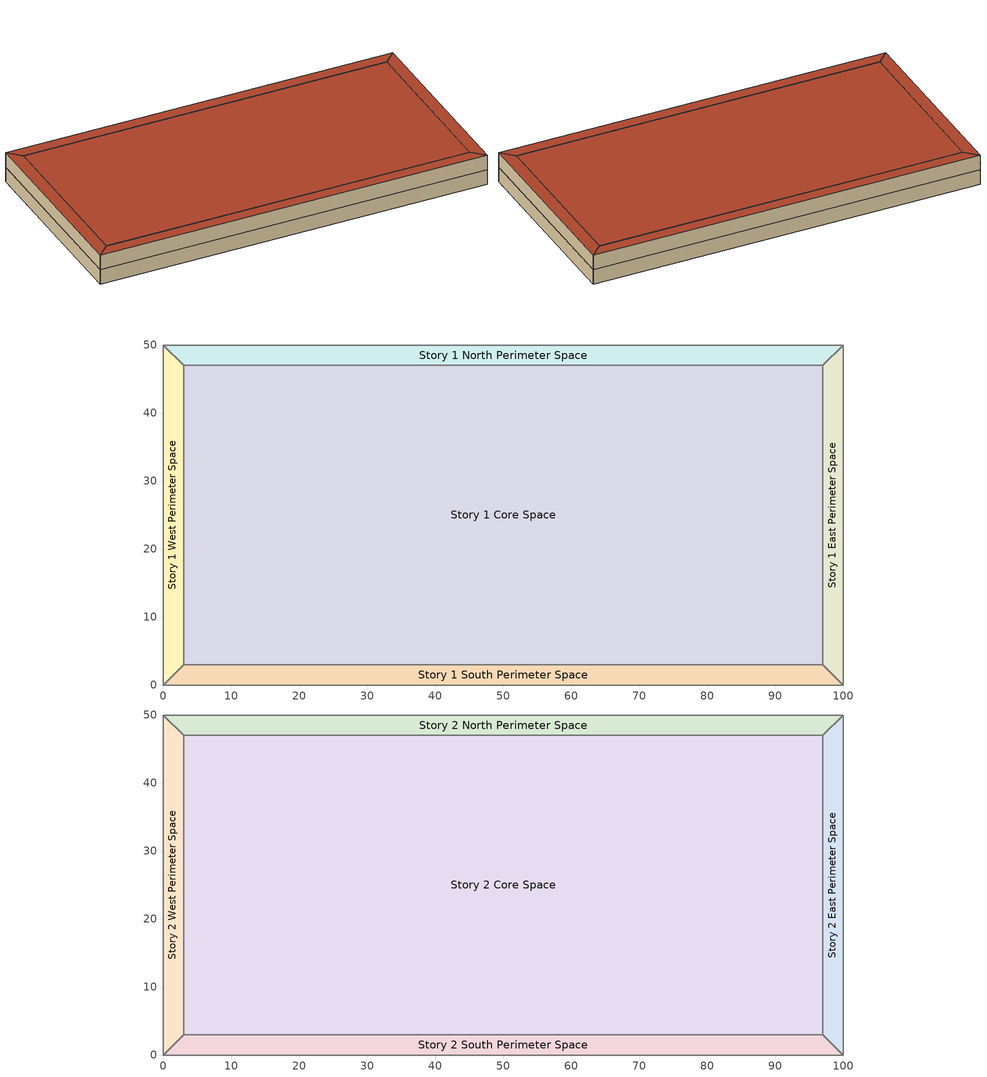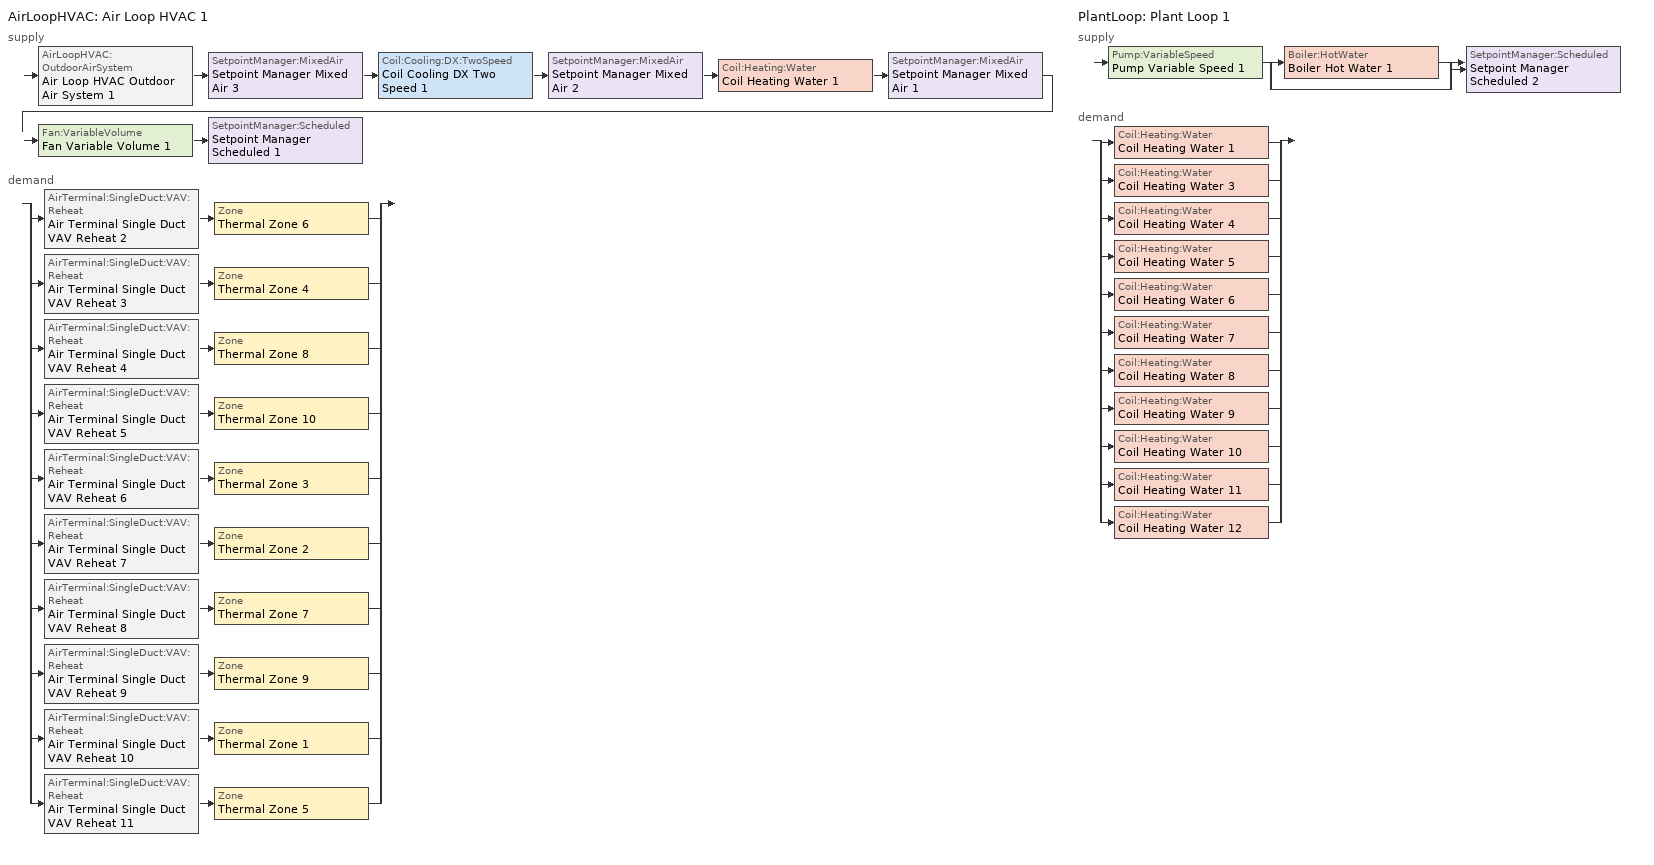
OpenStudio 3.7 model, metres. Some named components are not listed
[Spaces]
Story 1 West Perimeter Space
 floor ground: 0,0 0,50 3,47 3,3 z0
 wall adiabatic: 0,50 0,0 z0:4
 wall to Story 1 North Perimeter Space: 3,47 0,50 z0:4
 wall to Story 1 Core Space: 3,3 3,47 z0:4
 wall to Story 1 South Perimeter Space: 0,0 3,3 z0:4
Story 1 North Perimeter Space
 floor ground: 0,50 100,50 97,47 3,47 z0
 wall adiabatic: 100,50 0,50 z0:4
 wall to Story 1 East Perimeter Space: 97,47 100,50 z0:4
 wall to Story 1 Core Space: 3,47 97,47 z0:4
Story 1 East Perimeter Space
 floor ground: 100,50 100,0 97,3 97,47 z0
 wall adiabatic: 100,0 100,50 z0:4
 wall to Story 1 South Perimeter Space: 97,3 100,0 z0:4
 wall to Story 1 Core Space: 97,47 97,3 z0:4
Story 1 South Perimeter Space
 floor ground: 100,0 0,0 3,3 97,3 z0
 wall adiabatic: 0,0 100,0 z0:4
 wall to Story 1 Core Space: 97,3 3,3 z0:4
Story 1 Core Space
 floor ground: 3,3 3,47 97,47 97,3 z0
Story 2 West Perimeter Space
 floor to Story 1 West Perimeter Space: 0,0 0,50 3,47 3,3 z4
 wall adiabatic: 0,50 0,0 z4:8
 wall to Story 2 North Perimeter Space: 3,47 0,50 z4:8
 wall to Story 2 Core Space: 3,3 3,47 z4:8
 wall to Story 2 South Perimeter Space: 0,0 3,3 z4:8
 roof outside: 3,3 3,47 0,50 0,0 z8
Story 2 North Perimeter Space
 floor to Story 1 North Perimeter Space: 0,50 100,50 97,47 3,47 z4
 wall adiabatic: 100,50 0,50 z4:8
 wall to Story 2 East Perimeter Space: 97,47 100,50 z4:8
 wall to Story 2 Core Space: 3,47 97,47 z4:8
 roof outside: 3,47 97,47 100,50 0,50 z8
Story 2 East Perimeter Space
 floor to Story 1 East Perimeter Space: 100,50 100,0 97,3 97,47 z4
 wall adiabatic: 100,0 100,50 z4:8
 wall to Story 2 South Perimeter Space: 97,3 100,0 z4:8
 wall to Story 2 Core Space: 97,47 97,3 z4:8
 roof outside: 97,47 97,3 100,0 100,50 z8
Story 2 South Perimeter Space
 floor to Story 1 South Perimeter Space: 100,0 0,0 3,3 97,3 z4
 wall adiabatic: 0,0 100,0 z4:8
 wall to Story 2 Core Space: 97,3 3,3 z4:8
 roof outside: 97,3 3,3 0,0 100,0 z8
Story 2 Core Space
 floor to Story 1 Core Space: 3,3 3,47 97,47 97,3 z4
 roof outside: 97,3 97,47 3,47 3,3 z8
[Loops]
AirLoopHVAC 'Air Loop HVAC 1'
 supply: AirLoopHVAC:OutdoorAirSystem 'Air Loop HVAC Outdoor Air System 1' > SetpointManager:MixedAir 'Setpoint Manager Mixed Air 3' > Coil:Cooling:DX:TwoSpeed 'Coil Cooling DX Two Speed 1' > SetpointManager:MixedAir 'Setpoint Manager Mixed Air 2' > Coil:Heating:Water 'Coil Heating Water 1' > SetpointManager:MixedAir 'Setpoint Manager Mixed Air 1' > Fan:VariableVolume 'Fan Variable Volume 1' > SetpointManager:Scheduled 'Setpoint Manager Scheduled 1'
 demand: split
  | AirTerminal:SingleDuct:VAV:Reheat 'Air Terminal Single Duct VAV Reheat 2' > Zone 'Thermal Zone 6'
  | AirTerminal:SingleDuct:VAV:Reheat 'Air Terminal Single Duct VAV Reheat 3' > Zone 'Thermal Zone 4'
  | AirTerminal:SingleDuct:VAV:Reheat 'Air Terminal Single Duct VAV Reheat 4' > Zone 'Thermal Zone 8'
  | AirTerminal:SingleDuct:VAV:Reheat 'Air Terminal Single Duct VAV Reheat 5' > Zone 'Thermal Zone 10'
  | AirTerminal:SingleDuct:VAV:Reheat 'Air Terminal Single Duct VAV Reheat 6' > Zone 'Thermal Zone 3'
  | AirTerminal:SingleDuct:VAV:Reheat 'Air Terminal Single Duct VAV Reheat 7' > Zone 'Thermal Zone 2'
  | AirTerminal:SingleDuct:VAV:Reheat 'Air Terminal Single Duct VAV Reheat 8' > Zone 'Thermal Zone 7'
  | AirTerminal:SingleDuct:VAV:Reheat 'Air Terminal Single Duct VAV Reheat 9' > Zone 'Thermal Zone 9'
  | AirTerminal:SingleDuct:VAV:Reheat 'Air Terminal Single Duct VAV Reheat 10' > Zone 'Thermal Zone 1'
  | AirTerminal:SingleDuct:VAV:Reheat 'Air Terminal Single Duct VAV Reheat 11' > Zone 'Thermal Zone 5'
PlantLoop 'Plant Loop 1'
 supply: Pump:VariableSpeed 'Pump Variable Speed 1' > split
  | Boiler:HotWater 'Boiler Hot Water 1'
  | bypass
  join > SetpointManager:Scheduled 'Setpoint Manager Scheduled 2'
 demand: split
  | Coil:Heating:Water 'Coil Heating Water 1'
  | Coil:Heating:Water 'Coil Heating Water 3'
  | Coil:Heating:Water 'Coil Heating Water 4'
  | Coil:Heating:Water 'Coil Heating Water 5'
  | Coil:Heating:Water 'Coil Heating Water 6'
  | Coil:Heating:Water 'Coil Heating Water 7'
  | Coil:Heating:Water 'Coil Heating Water 8'
  | Coil:Heating:Water 'Coil Heating Water 9'
  | Coil:Heating:Water 'Coil Heating Water 10'
  | Coil:Heating:Water 'Coil Heating Water 11'
  | Coil:Heating:Water 'Coil Heating Water 12'
[SizingPeriod:DesignDay] Barometric Pressure {Pa}=98934; Sky Clearness=0; Rain Indicator=No; Snow Indicator=No; Day of Month=21; Daylight Saving Time Indicator=No; Dry-Bulb Temperature Range Modifier Type=DefaultMultipliers
Name | Maximum Dry-Bulb Temperature {C} | Daily Dry-Bulb Temperature Range {deltaC} | Wind Speed {m/s} | Wind Direction {deg} | Month | Day Type | Humidity Condition Type | Wetbulb or DewPoint at Maximum Dry-Bulb {C} | Solar Model Indicator | ASHRAE Clear Sky Optical Depth for Beam Irradiance | ASHRAE Clear Sky Optical Depth for Diffuse Irradiance | Enthalpy at Maximum Dry-Bulb {J/kg}
Chicago Ohare Intl Ap Ann Clg .4% Condns DP=>MDB | 28.9 | 10.5 | 5.2 | 230 | 7 | SummerDesignDay | Dewpoint | 23.8 | ASHRAETau | 0.455 | 2.05
Chicago Ohare Intl Ap Ann Htg Wind 99.6% Condns WS=>MCDB | -3.5 | 0 | 12.4 | 270 | 1 | WinterDesignDay | Wetbulb | -3.5 | ASHRAEClearSky
Chicago Ohare Intl Ap Ann Clg .4% Condns DB=>MWB | 33.3 | 10.5 | 5.2 | 230 | 7 | SummerDesignDay | Wetbulb | 23.7 | ASHRAETau | 0.455 | 2.05
Chicago Ohare Intl Ap Ann Clg .4% Condns WB=>MDB | 31.2 | 10.5 | 5.2 | 230 | 7 | SummerDesignDay | Wetbulb | 25.5 | ASHRAETau | 0.455 | 2.05
Chicago Ohare Intl Ap Ann Clg .4% Condns Enth=>MDB | 31.4 | 10.5 | 5.2 | 230 | 7 | SummerDesignDay | Enthalpy |  | ASHRAETau | 0.455 | 2.05 | 79200
Chicago Ohare Intl Ap Ann Hum_n 99.6% Condns DP=>MCDB | -19.2 | 0 | 4.9 | 270 | 1 | WinterDesignDay | Dewpoint | -25.7 | ASHRAEClearSky
Chicago Ohare Intl Ap Ann Htg 99.6% Condns DB | -20 | 0 | 4.9 | 270 | 1 | WinterDesignDay | Wetbulb | -20 | ASHRAEClearSky
[Site]
Chicago Ohare Intl Ap: Latitude {deg}=41.98; Longitude {deg}=-87.92; Time Zone {hr}=-6; Elevation {m}=201
[Building]
OS:Building 1: Space Type=Baseline Model Space Type; Default Construction Set=ASHRAE_189.1-2009_ClimateZone 4-5 (mdoff)_ConstSet
[ClimateZones]
Climate Zone Institution Name 2=CEC; Climate Zone Document Name 2=California Climate Zone Descriptions; Climate Zone Document Year 2=1995
[Material]
Name | Roughness | Thickness {m} | Conductivity {W/m-K} | Density {kg/m3} | Specific Heat {J/kg-K} | Thermal Absorptance | Solar Absorptance | Visible Absorptance
000_F08 Metal surface | Smooth | 0.0008 | 45.28 | 7824 | 500
000_F16 Acoustic tile | MediumSmooth | 0.0191 | 0.06 | 368 | 590
000_G01a 19mm gypsum board | MediumSmooth | 0.019 | 0.16 | 800 | 1090
000_G05 25mm wood | MediumSmooth | 0.0254 | 0.15 | 608 | 1630
000_I01 25mm insulation board | MediumRough | 0.0254 | 0.03 | 43 | 1210
000_M11 100mm lightweight concrete | MediumRough | 0.1016 | 0.53 | 1280 | 840
1/2IN Gypsum | Smooth | 0.0127 | 0.16 | 784.9 | 830 | 0.9 | 0.92 | 0.92
MAT-CC05 4 HW CONCRETE | Rough | 0.1016 | 1.311 | 2240 | 836.8 | 0.9 | 0.7 | 0.7
Metal Decking | MediumSmooth | 0.0015 | 45.006 | 7680 | 418.4 | 0.9 | 0.7 | 0.3
Roof Insulation [21] | MediumRough | 0.2105 | 0.049 | 265 | 836.8 | 0.9 | 0.7 | 0.7
Roof Membrane | VeryRough | 0.0095 | 0.16 | 1121.29 | 1460 | 0.9 | 0.7 | 0.7
Wall Insulation [39] | MediumRough | 0.1184 | 0.045 | 265 | 836.8 | 0.9 | 0.7 | 0.7
[Material:AirGap]
Name | Thermal Resistance
000_F04 Wall air space resistance | 0.15
000_F05 Ceiling air space resistance | 0.18
[Material:NoMass] Thermal Absorptance=0.9; Solar Absorptance=0.7
Name | Roughness | Thermal Resistance | Visible Absorptance
CP02 CARPET PAD | VeryRough | 0.2165 | 0.8
MAT-SHEATH | Rough | 0.3626 | 0.7
[WindowMaterial:Gas]
000_Air 13mm: Gas Type=Air; Thickness=0.0127
[WindowMaterial:Glazing] Optical Data Type=SpectralAverage; Thickness=0.003; Infrared Transmittance at Normal Incidence=0
Name | Solar Transmittance at Normal Incidence | Front Side Solar Reflectance at Normal Incidence | Back Side Solar Reflectance at Normal Incidence | Visible Transmittance at Normal Incidence | Front Side Visible Reflectance at Normal Incidence | Back Side Visible Reflectance at Normal Incidence | Front Side Infrared Hemispherical Emissivity | Back Side Infrared Hemispherical Emissivity | Conductivity | Dirt Correction Factor for Solar and Visible Transmittance | Solar Diffusing
000_Clear 3mm | 0.837 | 0.075 | 0.075 | 0.898 | 0.081 | 0.081 | 0.84 | 0.84 | 0.9
Theoretical Glass [207] | 0.3311 | 0.6189 | 0.6189 | 0.44 | 0.51 | 0.51 | 0.9 | 0.9 | 0.0133 | 1 | No
[Construction]
000_ExtSlabCarpet_4in_ClimateZone 1-8: MAT-CC05 4 HW CONCRETE, CP02 CARPET PAD
000_Exterior Door: 000_F08 Metal surface, 000_I01 25mm insulation board
000_Exterior Window: 000_Clear 3mm, 000_Air 13mm, 000_Clear 3mm
000_Interior Ceiling: 000_M11 100mm lightweight concrete, 000_F05 Ceiling air space resistance, 000_F16 Acoustic tile
000_Interior Door; 000_Interior Partition: 000_G05 25mm wood
000_Interior Floor: 000_F16 Acoustic tile, 000_F05 Ceiling air space resistance, 000_M11 100mm lightweight concrete
000_Interior Wall: 000_G01a 19mm gypsum board, 000_F04 Wall air space resistance, 000_G01a 19mm gypsum board
000_Interior Window: 000_Clear 3mm
ASHRAE_189.1-2009_ExtRoof_IEAD_ClimateZone 2-5: Roof Membrane, Roof Insulation [21], Metal Decking
ASHRAE_189.1-2009_ExtWall_SteelFrame_ClimateZone 4-8: MAT-SHEATH, Wall Insulation [39], 1/2IN Gypsum
ASHRAE_189.1-2009_ExtWindow_ClimateZone 4-5: Theoretical Glass [207]
[DefaultConstructionSet]
ASHRAE_189.1-2009_ClimateZone 4-5 (mdoff)_ConstSet: Default Exterior Surface Constructions=ASHRAE_189.1-2009_ClimateZone 4-5 (mdoff)_Exterior_DefSurfCons; Default Interior Surface Constructions=000_Interior_DefSurfCons; Default Ground Contact Surface Constructions=000_Ground_DefSurfCons; Default Exterior SubSurface Constructions=ASHRAE_189.1-2009_ClimateZone 4-5 (mdoff)_Exterior_DefSubCons; Default Interior SubSurface Constructions=000_Interior_DefSubCons; Interior Partition Construction=000_Interior Partition
[DefaultSubSurfaceConstructions] Glass Door Construction=000_Exterior Window; Skylight Construction=000_Exterior Window; Tubular Daylight Dome Construction=000_Interior Window; Tubular Daylight Diffuser Construction=000_Interior Window
Name | Fixed Window Construction | Operable Window Construction | Door Construction
000_Interior_DefSubCons | 000_Interior Window | 000_Interior Window | 000_Interior Door
ASHRAE_189.1-2009_ClimateZone 4-5 (mdoff)_Exterior_DefSubCons | ASHRAE_189.1-2009_ExtWindow_ClimateZone 4-5 | ASHRAE_189.1-2009_ExtWindow_ClimateZone 4-5 | 000_Exterior Door
[DefaultSurfaceConstructions]
Name | Floor Construction | Wall Construction | Roof Ceiling Construction
000_Ground_DefSurfCons | 000_ExtSlabCarpet_4in_ClimateZone 1-8 | 000_ExtSlabCarpet_4in_ClimateZone 1-8 | 000_ExtSlabCarpet_4in_ClimateZone 1-8
000_Interior_DefSurfCons | 000_Interior Floor | 000_Interior Wall | 000_Interior Ceiling
ASHRAE_189.1-2009_ClimateZone 4-5 (mdoff)_Exterior_DefSurfCons | 000_ExtSlabCarpet_4in_ClimateZone 1-8 | ASHRAE_189.1-2009_ExtWall_SteelFrame_ClimateZone 4-8 | ASHRAE_189.1-2009_ExtRoof_IEAD_ClimateZone 2-5
[BuildingStory] Nominal Floor to Floor Height {m}=4
Name | Nominal Z Coordinate {m}
Story 1 | 0
Story 2 | 4
[Space]
Name | Building Story | Thermal Zone
Story 1 West Perimeter Space | Story 1 | Thermal Zone 7
Story 1 North Perimeter Space | Story 1 | Thermal Zone 10
Story 1 East Perimeter Space | Story 1 | Thermal Zone 6
Story 1 South Perimeter Space | Story 1 | Thermal Zone 4
Story 1 Core Space | Story 1 | Thermal Zone 5
Story 2 West Perimeter Space | Story 2 | Thermal Zone 2
Story 2 North Perimeter Space | Story 2 | Thermal Zone 1
Story 2 East Perimeter Space | Story 2 | Thermal Zone 3
Story 2 South Perimeter Space | Story 2 | Thermal Zone 8
Story 2 Core Space | Story 2 | Thermal Zone 9
[ThermalZone] Thermostat=Thermostat Setpoint Dual Setpoint 1; Use Ideal Air Loads=No
Thermal Zone 1; Thermal Zone 2; Thermal Zone 3; Thermal Zone 4; Thermal Zone 5; Thermal Zone 6; Thermal Zone 7; Thermal Zone 8; Thermal Zone 9; Thermal Zone 10
[Sizing:Zone] Zone Cooling Design Supply Air Temperature Input Method=SupplyAirTemperature; Zone Cooling Design Supply Air Temperature {C}=14; Zone Cooling Design Supply Air Temperature Difference {deltaC}=11.11; Zone Heating Design Supply Air Temperature Input Method=SupplyAirTemperature; Zone Heating Design Supply Air Temperature {C}=40; Zone Heating Design Supply Air Temperature Difference {deltaC}=11.11; Zone Cooling Design Supply Air Humidity Ratio {kg-H2O/kg-air}=0.0085; Zone Heating Design Supply Air Humidity Ratio {kg-H2O/kg-air}=0.008; Cooling Design Air Flow Method=DesignDay; Heating Design Air Flow Method=DesignDay; Account for Dedicated Outdoor Air System=No; Dedicated Outdoor Air System Control Strategy=NeutralSupplyAir; Dedicated Outdoor Air Low Setpoint Temperature for Design {C}=Autosize; Dedicated Outdoor Air High Setpoint Temperature for Design {C}=Autosize; Zone Load Sizing Method=Sensible Load Only No Latent Load; Zone Latent Cooling Design Supply Air Humidity Ratio Input Method=HumidityRatioDifference; Zone Cooling Design Supply Air Humidity Ratio Difference {kgWater/kgDryAir}=0.005; Zone Latent Heating Design Supply Air Humidity Ratio Input Method=HumidityRatioDifference; Zone Humidification Design Supply Air Humidity Ratio Difference {kgWater/kgDryAir}=0.005
Thermal Zone 1; Thermal Zone 2; Thermal Zone 3; Thermal Zone 4; Thermal Zone 5; Thermal Zone 6; Thermal Zone 7; Thermal Zone 8; Thermal Zone 9; Thermal Zone 10
[Zone equipment]
Thermal Zone 1: Air Terminal Single Duct VAV Reheat 10
Thermal Zone 2: Air Terminal Single Duct VAV Reheat 7
Thermal Zone 3: Air Terminal Single Duct VAV Reheat 6
Thermal Zone 4: Air Terminal Single Duct VAV Reheat 3
Thermal Zone 5: Air Terminal Single Duct VAV Reheat 11
Thermal Zone 6: Air Terminal Single Duct VAV Reheat 2
Thermal Zone 7: Air Terminal Single Duct VAV Reheat 8
Thermal Zone 8: Air Terminal Single Duct VAV Reheat 4
Thermal Zone 9: Air Terminal Single Duct VAV Reheat 9
Thermal Zone 10: Air Terminal Single Duct VAV Reheat 5
[AirLoopHVAC]
Air Loop HVAC 1: Availability Schedule=Always On Discrete; Design Supply Air Flow Rate {m3/s}=AutoSize; Design Return Air Flow Fraction of Supply Air Flow=1
[Sizing:System]
Air Loop HVAC 1: Type of Load to Size On=Sensible; Design Outdoor Air Flow Rate {m3/s}=Autosize; Central Heating Maximum System Air Flow Ratio=0.3; Preheat Design Temperature {C}=7; Preheat Design Humidity Ratio {kg-H2O/kg-Air}=0.008; Precool Design Temperature {C}=12.8; Precool Design Humidity Ratio {kg-H2O/kg-Air}=0.008; Central Cooling Design Supply Air Temperature {C}=12.8; Central Heating Design Supply Air Temperature {C}=12.8; Sizing Option=NonCoincident; 100% Outdoor Air in Cooling=Yes; 100% Outdoor Air in Heating=Yes; Central Cooling Design Supply Air Humidity Ratio {kg-H2O/kg-Air}=0.0085; Central Heating Design Supply Air Humidity Ratio {kg-H2O/kg-Air}=0.008; Cooling Design Air Flow Method=DesignDay; Cooling Design Air Flow Rate {m3/s}=0; Heating Design Air Flow Method=DesignDay; Heating Design Air Flow Rate {m3/s}=0; System Outdoor Air Method=ZoneSum; Zone Maximum Outdoor Air Fraction=1; Cooling Supply Air Flow Rate Per Floor Area {m3/s-m2}=0.00996765; Cooling Fraction of Autosized Cooling Supply Air Flow Rate=1; Cooling Supply Air Flow Rate Per Unit Cooling Capacity {m3/s-W}=3.94755e-05; Heating Supply Air Flow Rate Per Floor Area {m3/s-m2}=0.00996765; Heating Fraction of Autosized Heating Supply Air Flow Rate=1; Heating Fraction of Autosized Cooling Supply Air Flow Rate=1; Heating Supply Air Flow Rate Per Unit Heating Capacity {m3/s-W}=3.15882e-05; Cooling Design Capacity Method=CoolingDesignCapacity; Cooling Design Capacity {W}=Autosize; Cooling Design Capacity Per Floor Area {W/m2}=234.7; Fraction of Autosized Cooling Design Capacity=1; Heating Design Capacity Method=HeatingDesignCapacity; Heating Design Capacity {W}=Autosize; Heating Design Capacity Per Floor Area {W/m2}=157; Fraction of Autosized Heating Design Capacity=1; Central Cooling Capacity Control Method=OnOff
[Fan:VariableVolume]
Fan Variable Volume 1: Availability Schedule=Always_On; Fan Efficiency=0.6045; Pressure Rise {Pa}=500; Maximum Flow Rate {m3/s}=Autosize; Fan Power Minimum Flow Rate Input Method=FixedFlowRate; Fan Power Minimum Flow Fraction=0; Fan Power Minimum Air Flow Rate {m3/s}=0; Motor Efficiency=0.93; Motor In Airstream Fraction=1; Fan Power Coefficient 1=0.0407599; Fan Power Coefficient 2=0.088045; Fan Power Coefficient 3=-0.0729261; Fan Power Coefficient 4=0.94374; Fan Power Coefficient 5=0
[Coil:Heating:Water] Availability Schedule=Always_On
Coil Heating Water 1; Coil Heating Water 3; Coil Heating Water 4; Coil Heating Water 5; Coil Heating Water 6; Coil Heating Water 7; Coil Heating Water 8; Coil Heating Water 9; Coil Heating Water 10; Coil Heating Water 11; Coil Heating Water 12
[Coil:Cooling:DX:TwoSpeed]
Coil Cooling DX Two Speed 1: Availability Schedule=Always_On; Rated High Speed Total Cooling Capacity {W}=Autosize; Rated High Speed Sensible Heat Ratio=Autosize; Rated High Speed COP {W/W}=3; Rated High Speed Air Flow Rate {m3/s}=Autosize; Rated High Speed Evaporator Fan Power Per Volume Flow Rate 2017 {W/(m3/s)}=773.3; Rated High Speed Evaporator Fan Power Per Volume Flow Rate 2023 {W/(m3/s)}=934.4; Unit Internal Static Air Pressure {Pa}=773.3; Total Cooling Capacity Function of Temperature Curve=Curve Biquadratic 1; Total Cooling Capacity Function of Flow Fraction Curve=Curve Quadratic 1; Energy Input Ratio Function of Temperature Curve=Curve Biquadratic 2; Energy Input Ratio Function of Flow Fraction Curve=Curve Quadratic 2; Part Load Fraction Correlation Curve=Curve Quadratic 3; Rated Low Speed Total Cooling Capacity {W}=Autosize; Rated Low Speed Sensible Heat Ratio=0.69; Rated Low Speed COP {W/W}=3; Rated Low Speed Evaporator Fan Power Per Volume Flow Rate 2017 {W/(m3/s)}=773.3; Rated Low Speed Evaporator Fan Power Per Volume Flow Rate 2023 {W/(m3/s)}=934.4; Low Speed Total Cooling Capacity Function of Temperature Curve=Curve Biquadratic 3; Low Speed Energy Input Ratio Function of Temperature Curve=Curve Biquadratic 4; Condenser Type=AirCooled; Minimum Outdoor Dry-Bulb Temperature for Compressor Operation {C}=-25; High Speed Evaporative Condenser Effectiveness=0; High Speed Evaporative Condenser Air Flow Rate {m3/s}=Autosize; High Speed Evaporative Condenser Pump Rated Power Consumption {W}=Autosize; Low Speed Evaporative Condenser Effectiveness=0; Low Speed Evaporative Condenser Air Flow Rate {m3/s}=Autosize; Low Speed Evaporative Condenser Pump Rated Power Consumption {W}=Autosize; Basin Heater Capacity {W/K}=10; Basin Heater Setpoint Temperature {C}=2
[SetpointManager:Scheduled] Control Variable=Temperature
Name | Schedule
Setpoint Manager Scheduled 1 | Deck_Temperature
Setpoint Manager Scheduled 2 | Hot_Water_Temperature
[Controller:OutdoorAir]
Controller Outdoor Air 1: Minimum Outdoor Air Flow Rate {m3/s}=Autosize; Maximum Outdoor Air Flow Rate {m3/s}=Autosize; Economizer Control Type=NoEconomizer; Economizer Control Action Type=ModulateFlow; Economizer Maximum Limit Dry-Bulb Temperature {C}=28; Economizer Maximum Limit Enthalpy {J/kg}=64000; Economizer Minimum Limit Dry-Bulb Temperature {C}=-100; Lockout Type=NoLockout; Minimum Limit Type=FixedMinimum; Controller Mechanical Ventilation=Controller Mechanical Ventilation 1; High Humidity Control=No; Heat Recovery Bypass Control Type=BypassWhenOAFlowGreaterThanMinimum; Economizer Operation Staging=InterlockedWithMechanicalCooling
[Controller:MechanicalVentilation]
Controller Mechanical Ventilation 1: Availability Schedule=Always On Discrete; System Outdoor Air Method=ZoneSum
[AirLoopHVAC:OutdoorAirSystem]
Air Loop HVAC Outdoor Air System 1: Controller=Controller Outdoor Air 1
[Sizing:Plant]
Plant Loop 1: Loop Type=Heating; Design Loop Exit Temperature {C}=0.001; Loop Design Temperature Difference {deltaC}=0.001; Sizing Option=NonCoincident; Zone Timesteps in Averaging Window=1; Coincident Sizing Factor Mode=None
[PlantLoop]
Plant Loop 1: Glycol Concentration=0; Plant Loop Volume {m3}=Autocalculate; Load Distribution Scheme=Optimal
[Pump:VariableSpeed]
Pump Variable Speed 1: Pump Control Type=Intermittent; Skin Loss Radiative Fraction=0.5; Design Power Sizing Method=PowerPerFlowPerPressure; Design Electric Power per Unit Flow Rate {W/(m3/s)}=348701.1; Design Shaft Power per Unit Flow Rate per Unit Head {W-s/m3-Pa}=1.28205; Design Minimum Flow Rate Fraction=0
[Boiler:HotWater]
Boiler Hot Water 1: Water Outlet Upper Temperature Limit {C}=99; Boiler Flow Mode=ConstantFlow; On Cycle Parasitic Electric Load {W}=0; Off Cycle Parasitic Fuel Load {W}=0; Sizing Factor=1
[Controller:WaterCoil]
Controller Water Coil 1: Water Coil=Coil Heating Water 1; Action=Normal
[AirTerminal:SingleDuct:VAV:Reheat] Availability Schedule=Always_On; Maximum Air Flow Rate {m3/s}=Autocalculate; Zone Minimum Air Flow Input Method=Constant; Constant Minimum Air Flow Fraction=0.3; Fixed Minimum Air Flow Rate {m3/s}=0; Maximum Hot Water or Steam Flow Rate {m3/s}=Autocalculate; Minimum Hot Water or Steam Flow Rate {m3/s}=0; Convergence Tolerance=0.001; Damper Heating Action=Normal; Maximum Flow per Zone Floor Area During Reheat {m3/s-m2}=Autocalculate; Maximum Flow Fraction During Reheat=Autocalculate; Maximum Reheat Air Temperature {C}=35; Control For Outdoor Air=No
Name | Reheat Coil
Air Terminal Single Duct VAV Reheat 2 | Coil Heating Water 3
Air Terminal Single Duct VAV Reheat 3 | Coil Heating Water 4
Air Terminal Single Duct VAV Reheat 4 | Coil Heating Water 5
Air Terminal Single Duct VAV Reheat 5 | Coil Heating Water 6
Air Terminal Single Duct VAV Reheat 6 | Coil Heating Water 7
Air Terminal Single Duct VAV Reheat 7 | Coil Heating Water 8
Air Terminal Single Duct VAV Reheat 8 | Coil Heating Water 9
Air Terminal Single Duct VAV Reheat 9 | Coil Heating Water 10
Air Terminal Single Duct VAV Reheat 10 | Coil Heating Water 11
Air Terminal Single Duct VAV Reheat 11 | Coil Heating Water 12
[ThermostatSetpoint:DualSetpoint]
Thermostat Setpoint Dual Setpoint 1: Heating Setpoint Temperature Schedule=Heating Sch; Cooling Setpoint Temperature Schedule=Cooling Sch
[SpaceType]
Baseline Model Space Type: Default Schedule Set=Baseline Model Schedule Set; Design Specification Outdoor Air Object=Baseline Model OA
[DefaultScheduleSet]
Baseline Model Schedule Set: Number of People Schedule=Baseline Model People Lights and Equipment Schedule; People Activity Level Schedule=Baseline Model People Activity Schedule; Lighting Schedule=Baseline Model People Lights and Equipment Schedule; Electric Equipment Schedule=Baseline Model People Lights and Equipment Schedule; Infiltration Schedule=Baseline Model Infiltration Schedule
[DesignSpecification:OutdoorAir]
Baseline Model OA: Outdoor Air Method=Sum; Outdoor Air Flow per Person {m3/s-person}=0.00943895
[SpaceInfiltration:DesignFlowRate]
Baseline Model Infiltration: Space or SpaceType=Baseline Model Space Type; Design Flow Rate Calculation Method=Flow/ExteriorArea; Flow per Exterior Surface Area {m3/s-m2}=0.0003048
[People:Definition]
Baseline Model People Definition: Number of People Calculation Method=People/Area; People per Space Floor Area {person/m2}=0.0538196; Fraction Radiant=0.3
[People]
Baseline Model People: People Definition=Baseline Model People Definition; Space or SpaceType=Baseline Model Space Type
[Lights:Definition]
Baseline Model Lights Definition: Design Level Calculation Method=Watts/Area; Watts per Space Floor Area {W/m2}=10.7639
[Lights]
Baseline Model Lights: Lights Definition=Baseline Model Lights Definition; Space or SpaceType=Baseline Model Space Type
[ElectricEquipment:Definition]
Baseline Model Electric Equipment Definition: Design Level Calculation Method=Watts/Area; Watts per Space Floor Area {W/m2}=10.7639
[ElectricEquipment]
Baseline Model Electric Equipment: Electric Equipment Definition=Baseline Model Electric Equipment Definition; Space or SpaceType=Baseline Model Space Type
[Schedule:Constant]
Always On Discrete: Value=1
[Schedule:Ruleset]
Name | Default Day Schedule | Summer Design Day Schedule | Winter Design Day Schedule
Always_On | Always_On_Default | Always_On_Summer_Design_Day | Always_On_Winter_Design_Day
Deck_Temperature | Deck_Temperature_Default | Deck_Temperature_Summer_Design_Day | Deck_Temperature_Winter_Design_Day
Hot_Water_Temperature | Hot_Water_Temperature_Default | Hot_Water_Temperature_Summer_Design_Day | Hot_Water_Temperature_Winter_Design_Day
Cooling Sch | Cooling Sch Default
Heating Sch | Heating Sch Default
Baseline Model Infiltration Schedule | Baseline Model Infiltration Schedule Schedule All Days | Baseline Model Infiltration Schedule Summer Design Day | Baseline Model Infiltration Schedule Winter Design Day
Baseline Model People Lights and Equipment Schedule | Baseline Model People Lights and Equipment Schedule Schedule Week Day | Baseline Model People Lights and Equipment Schedule Summer Design Day | Baseline Model People Lights and Equipment Schedule Winter Design Day
Baseline Model People Activity Schedule | Baseline Model People Activity Schedule Default
[Schedule:Day]
Always_On_Default; Always_On_Summer_Design_Day; Always_On_Winter_Design_Day; Baseline Model Infiltration Schedule Winter Design Day; Baseline Model Infiltration Schedule Summer Design Day; Baseline Model People Lights and Equipment Schedule Summer Design Day: 24, 0, 1
Deck_Temperature_Default; Deck_Temperature_Summer_Design_Day; Deck_Temperature_Winter_Design_Day: 24, 0, 12.8
Hot_Water_Temperature_Default; Hot_Water_Temperature_Summer_Design_Day; Hot_Water_Temperature_Winter_Design_Day: 24, 0, 67
Cooling Sch Default: 24, 0, 28
Heating Sch Default: 24, 0, 24
Baseline Model Infiltration Schedule Schedule All Days: 6, 0, 1, 22, 0, 0.25, 24, 0, 1
Baseline Model People Lights and Equipment Schedule Schedule Week Day: 6, 0, 0, 7, 0, 0.1, 8, 0, 0.2, 12, 0, 0.95, 13, 0, 0.5, 17, 0, 0.95, 18, 0, 0.7, 20, 0, 0.4, 22, 0, 0.1, 24, 0, 0.05
Baseline Model People Lights and Equipment Schedule Winter Design Day; Baseline Model People Lights and Equipment Schedule Schedule Sunday: 24, 0, 0
Baseline Model People Lights and Equipment Schedule Saturday: 6, 0, 0, 8, 0, 0.1, 14, 0, 0.5, 17, 0, 0.1, 24, 0, 0
Baseline Model People Activity Schedule Default: 24, 0, 120
[Curve:Biquadratic]
Name | Coefficient1 Constant | Coefficient2 x | Coefficient3 x**2 | Coefficient4 y | Coefficient5 y**2 | Coefficient6 x*y | Minimum Value of x {BasedOnField A2} | Maximum Value of x {BasedOnField A2} | Minimum Value of y {BasedOnField A3} | Maximum Value of y {BasedOnField A3}
Curve Biquadratic 1 | 0.42415 | 0.04426 | -0.00042 | 0.00333 | -8e-005 | -0.00021 | 17 | 22 | 13 | 46
Curve Biquadratic 2 | 1.23649 | -0.02431 | 0.00057 | -0.01434 | 0.00063 | -0.00038 | 17 | 22 | 13 | 46
Curve Biquadratic 3; Curve Biquadratic 4 | 0 | 0 | 0 | 0 | 0 | 0 | 0 | 1 | 0 | 1
[Curve:Quadratic]
Name | Coefficient1 Constant | Coefficient2 x | Coefficient3 x**2 | Minimum Value of x {BasedOnField A2} | Maximum Value of x {BasedOnField A2}
Curve Quadratic 1 | 0.77136 | 0.34053 | -0.11088 | 0.75918 | 1.13877
Curve Quadratic 2 | 1.2055 | -0.32953 | 0.12308 | 0.75918 | 1.13877
Curve Quadratic 3 | 0.771 | 0.229 | 0 | 0 | 1
[Schedule:Rule] Schedule Ruleset=Baseline Model People Lights and Equipment Schedule
Name | Rule Order | Day Schedule | Apply Saturday | Apply Sunday
Baseline Model People Lights and Equipment Schedule Saturday Rule | 1 | Baseline Model People Lights and Equipment Schedule Saturday | Yes
Baseline Model People Lights and Equipment Schedule Sunday Rule | 0 | Baseline Model People Lights and Equipment Schedule Schedule Sunday |  | Yes
